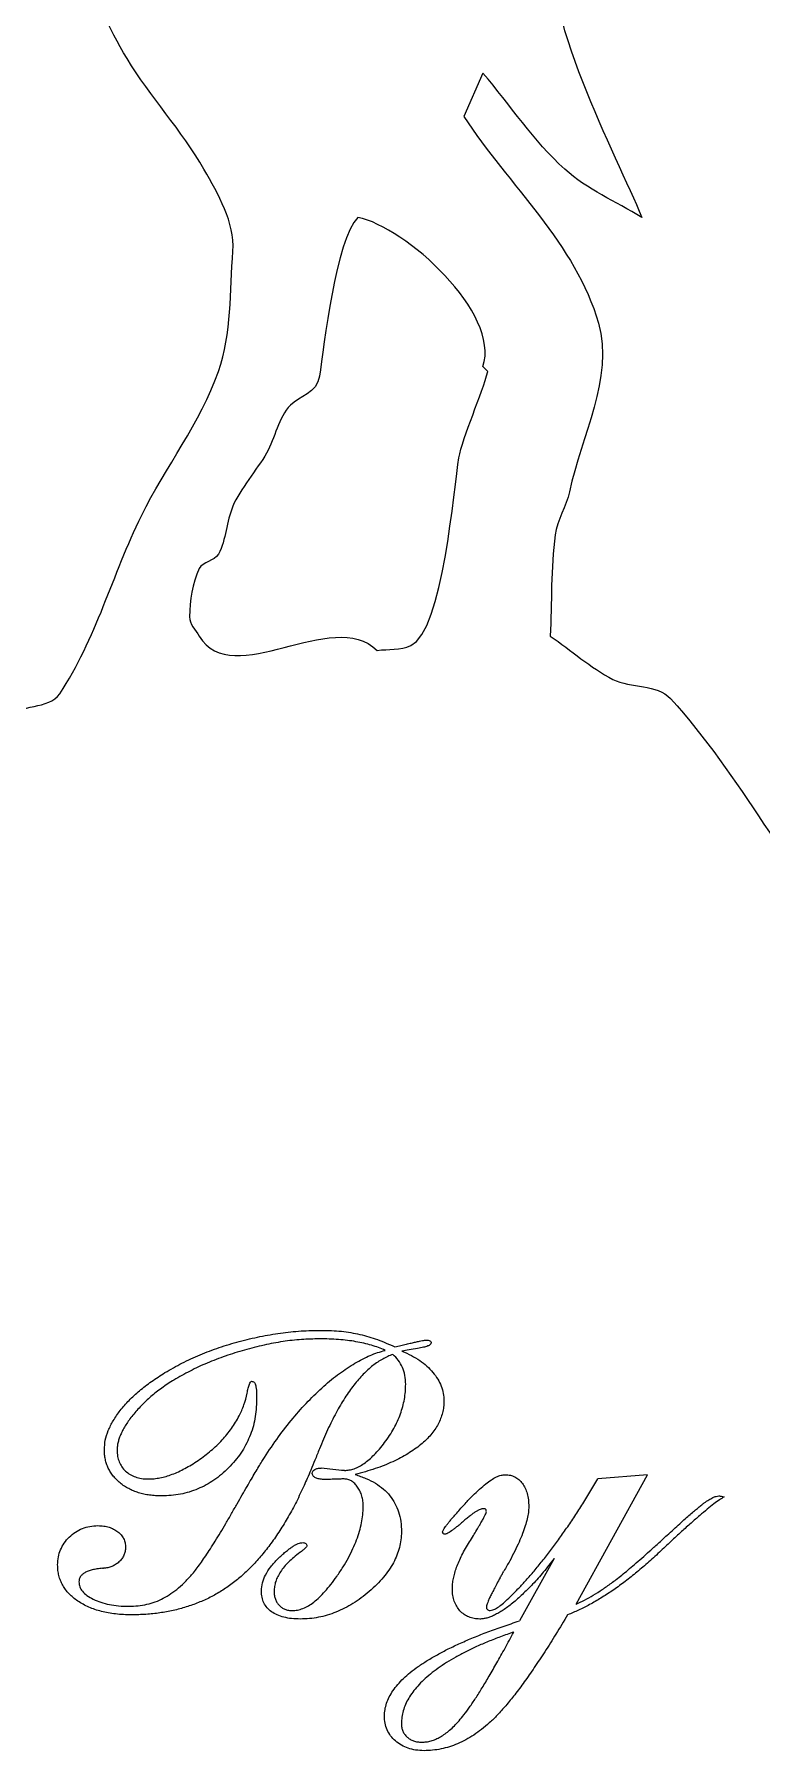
# Model space of a CAD drawing. Header units: millimetres. Extents: x -148 to 148, y -171 to 154.
# Drawn here: x -116.26 to -101.14, y 0.74 to 36.41 of the extents above; entities that cross this region are included whole.
import ezdxf

# ---------------------------------------------------------------- set-up
doc = ezdxf.new("R2010")
doc.units = ezdxf.units.MM

msp = doc.modelspace()

# ---------------------------------------------------------------- linework, layer by layer
at = {"color": 7, "linetype": 'Continuous', "lineweight": 25}
for p, q in [((-106.933, 35.602), (-107.333, 34.702)), ((-106.833, 29.402), (-106.933, 29.502)), ((-104.999, 3.783), (-103.51, 6.473)), ((-103.51, 6.473), (-104.548, 6.388)), ((-107.478, 5.676), (-107.519, 5.631)), ((-105.45, 4.733), (-106.177, 3.433)), ((-114.843, 4.528), (-114.824, 4.528))]:
    msp.add_line(p, q, dxfattribs=at)
for points, knots in [([(-127.533, 12.102), (-126.133, 13.302), (-124.825, 14.617), (-123.333, 15.702), (-122.61, 16.228), (-121.566, 16.269), (-120.933, 16.902), (-119.354, 18.481), (-118.324, 20.539), (-116.833, 22.202), (-116.564, 22.501), (-115.957, 22.366), (-115.733, 22.702), (-114.98, 23.831), (-114.633, 25.184), (-114.033, 26.402), (-113.533, 27.418), (-112.803, 28.33), (-112.433, 29.402), (-112.159, 30.195), (-112.193, 31.064), (-112.133, 31.902), (-112.09, 32.501), (-112.437, 33.079), (-112.733, 33.602), (-113.194, 34.414), (-113.85, 35.102), (-114.333, 35.902), (-114.719, 36.539), (-115.012, 37.229), (-115.333, 37.902), (-115.708, 38.685), (-115.135, 39.456), (-114.933, 40.302)], [0, 0, 0, 0, 1, 1, 1, 2, 2, 2, 3, 3, 3, 4, 4, 4, 5, 5, 5, 6, 6, 6, 7, 7, 7, 8, 8, 8, 9, 9, 9, 10, 10, 10, 11, 11, 11, 11]), ([(-105.133, 39.802), (-105.267, 39.435), (-105.489, 39.089), (-105.533, 38.702), (-105.755, 36.782), (-104.16, 33.919), (-103.633, 32.602)], [0, 0, 0, 0, 1, 1, 1, 2, 2, 2, 2]), ([(-103.633, 32.602), (-104.167, 32.935), (-104.768, 33.179), (-105.233, 33.602), (-105.881, 34.19), (-106.367, 34.935), (-106.933, 35.602)], [0, 0, 0, 0, 1, 1, 1, 2, 2, 2, 2]), ([(-107.333, 34.702), (-106.4, 33.268), (-104.998, 32.048), (-104.533, 30.402), (-104.212, 29.262), (-104.896, 28.061), (-105.133, 26.902), (-105.197, 26.592), (-105.392, 26.315), (-105.433, 26.002), (-105.526, 25.307), (-105.5, 24.602), (-105.533, 23.902)], [0, 0, 0, 0, 1, 1, 1, 2, 2, 2, 3, 3, 3, 4, 4, 4, 4]), ([(-109.533, 32.602), (-109.993, 32.142), (-110.237, 29.929), (-110.333, 29.302), (-110.388, 28.947), (-110.754, 28.881), (-110.933, 28.702), (-111.197, 28.438), (-111.248, 28.025), (-111.433, 27.702), (-111.626, 27.364), (-111.989, 26.947), (-112.133, 26.602), (-112.267, 26.28), (-112.268, 25.908), (-112.433, 25.602), (-112.512, 25.455), (-112.763, 25.453), (-112.833, 25.302), (-112.976, 24.993), (-113.033, 24.642), (-113.033, 24.302), (-113.033, 24.153), (-112.91, 24.029), (-112.833, 23.902), (-112.139, 22.744), (-110.053, 24.522), (-109.133, 23.602)], [0, 0, 0, 0, 1, 1, 1, 2, 2, 2, 3, 3, 3, 4, 4, 4, 5, 5, 5, 6, 6, 6, 7, 7, 7, 8, 8, 8, 9, 9, 9, 9]), ([(-109.133, 23.602), (-108.9, 23.635), (-108.649, 23.606), (-108.433, 23.702), (-107.766, 23.998), (-107.536, 27.013), (-107.433, 27.602), (-107.357, 28.04), (-106.947, 28.945), (-106.833, 29.402)], [0, 0, 0, 0, 1, 1, 1, 2, 2, 2, 3, 3, 3, 3]), ([(-105.533, 23.902), (-105.1, 23.602), (-104.701, 23.245), (-104.233, 23.002), (-103.859, 22.807), (-103.317, 22.913), (-103.033, 22.602), (-101.574, 21), (-100.613, 18.984), (-99.133, 17.402), (-98.644, 16.879), (-97.814, 16.821), (-97.233, 16.402), (-95.406, 15.082), (-93.7, 13.602), (-91.933, 12.202)], [0, 0, 0, 0, 1, 1, 1, 2, 2, 2, 3, 3, 3, 4, 4, 4, 5, 5, 5, 5]), ([(-113.544, 8.594), (-113.427, 8.661), (-113.191, 8.798), (-112.813, 8.97), (-112.415, 9.121), (-111.999, 9.246), (-111.573, 9.348), (-111.144, 9.419), (-110.717, 9.466), (-110.432, 9.471), (-110.291, 9.473)], [0, 0, 0, 0, 0.118915, 0.240118, 0.364625, 0.493046, 0.622302, 0.749395, 0.875402, 1, 1, 1, 1]), ([(-110.333, 9.297), (-110.458, 9.293), (-110.711, 9.287), (-111.096, 9.243), (-111.491, 9.169), (-111.891, 9.067), (-112.287, 8.944), (-112.665, 8.797), (-113.023, 8.633), (-113.247, 8.504), (-113.358, 8.441)], [0, 0, 0, 0, 0.117655, 0.238997, 0.365175, 0.496688, 0.628537, 0.75598, 0.879413, 1, 1, 1, 1]), ([(-108.968, 9.057), (-109.014, 9.077), (-109.106, 9.118), (-109.253, 9.165), (-109.409, 9.207), (-109.576, 9.239), (-109.752, 9.266), (-109.937, 9.283), (-110.132, 9.294), (-110.265, 9.296), (-110.333, 9.297)], [0, 0, 0, 0, 0.106188, 0.216413, 0.331857, 0.453663, 0.580462, 0.714381, 0.853831, 1, 1, 1, 1]), ([(-110.291, 9.473), (-110.22, 9.472), (-110.082, 9.47), (-109.879, 9.455), (-109.683, 9.427), (-109.492, 9.39), (-109.307, 9.341), (-109.124, 9.282), (-108.942, 9.21), (-108.824, 9.155), (-108.764, 9.127)], [0, 0, 0, 0, 0.133617, 0.262308, 0.3875, 0.509403, 0.630312, 0.75151, 0.875367, 1, 1, 1, 1]), ([(-111.476, 6.833), (-111.381, 6.976), (-111.194, 7.256), (-110.891, 7.646), (-110.577, 7.997), (-110.303, 8.26), (-110.083, 8.45), (-109.919, 8.576), (-109.757, 8.69), (-109.598, 8.791), (-109.438, 8.876), (-109.282, 8.952), (-109.125, 9.012), (-109.02, 9.042), (-108.968, 9.057)], [0, 0, 0, 0, 0.151043, 0.294959, 0.432535, 0.563951, 0.627125, 0.687753, 0.745341, 0.800585, 0.853245, 0.904089, 0.952822, 1, 1, 1, 1]), ([(-108.807, 8.973), (-108.843, 8.959), (-108.915, 8.931), (-109.02, 8.878), (-109.124, 8.815), (-109.226, 8.74), (-109.326, 8.654), (-109.425, 8.558), (-109.523, 8.452), (-109.619, 8.335), (-109.713, 8.206), (-109.806, 8.067), (-109.899, 7.917), (-109.988, 7.756), (-110.078, 7.585), (-110.164, 7.402), (-110.252, 7.21), (-110.306, 7.077), (-110.333, 7.01)], [0, 0, 0, 0, 0.044771, 0.090601, 0.138056, 0.187466, 0.239125, 0.292525, 0.349017, 0.408409, 0.470548, 0.536221, 0.60523, 0.67695, 0.752463, 0.831353, 0.914158, 1, 1, 1, 1]), ([(-108.54, 8.352), (-108.542, 8.414), (-108.547, 8.535), (-108.603, 8.704), (-108.686, 8.855), (-108.767, 8.934), (-108.807, 8.973)], [0, 0, 0, 0, 0.26622, 0.517184, 0.759188, 1, 1, 1, 1]), ([(-108.764, 9.127), (-108.723, 9.138), (-108.644, 9.158), (-108.53, 9.186), (-108.428, 9.209), (-108.338, 9.23), (-108.26, 9.246), (-108.198, 9.259), (-108.152, 9.266), (-108.126, 9.268), (-108.115, 9.269)], [0, 0, 0, 0, 0.192529, 0.369478, 0.526846, 0.667126, 0.785827, 0.882974, 0.95215, 1, 1, 1, 1]), ([(-108.292, 9.095), (-108.351, 9.086), (-108.46, 9.069), (-108.568, 9.048), (-108.617, 9.039)], [0, 0, 0, 0, 0.549707, 1, 1, 1, 1]), ([(-108.617, 9.039), (-108.551, 9.011), (-108.423, 8.956), (-108.25, 8.851), (-108.098, 8.735), (-107.974, 8.604), (-107.871, 8.465), (-107.799, 8.317), (-107.753, 8.162), (-107.748, 8.057), (-107.746, 8.004)], [0, 0, 0, 0, 0.149771, 0.289572, 0.420787, 0.54695, 0.666463, 0.779693, 0.889296, 1, 1, 1, 1]), ([(-108.01, 9.213), (-108.015, 9.201), (-108.029, 9.17), (-108.091, 9.142), (-108.178, 9.116), (-108.25, 9.103), (-108.292, 9.095)], [0, 0, 0, 0, 0.118896, 0.312384, 0.604465, 1, 1, 1, 1]), ([(-108.115, 9.269), (-108.1, 9.269), (-108.073, 9.269), (-108.038, 9.259), (-108.014, 9.239), (-108.012, 9.221), (-108.01, 9.213)], [0, 0, 0, 0, 0.3438603, 0.6069853, 0.8056947, 1, 1, 1, 1]), ([(-114.804, 6.992), (-114.8, 7.058), (-114.792, 7.194), (-114.724, 7.398), (-114.619, 7.606), (-114.473, 7.816), (-114.29, 8.023), (-114.072, 8.224), (-113.823, 8.417), (-113.639, 8.534), (-113.544, 8.594)], [0, 0, 0, 0, 0.093562, 0.192975, 0.30152, 0.422268, 0.553693, 0.692281, 0.84118, 1, 1, 1, 1]), ([(-113.358, 8.441), (-113.443, 8.386), (-113.609, 8.281), (-113.836, 8.101), (-114.038, 7.912), (-114.187, 7.746), (-114.289, 7.611), (-114.356, 7.513), (-114.413, 7.418), (-114.458, 7.325), (-114.495, 7.236), (-114.52, 7.149), (-114.536, 7.065), (-114.538, 7.009), (-114.54, 6.982)], [0, 0, 0, 0, 0.155741, 0.303865, 0.445995, 0.582767, 0.647652, 0.708492, 0.76547, 0.818489, 0.868187, 0.914018, 0.95802, 1, 1, 1, 1]), ([(-112, 7.693), (-111.965, 7.769), (-111.895, 7.921), (-111.846, 8.119), (-111.817, 8.265), (-111.793, 8.342), (-111.775, 8.397), (-111.751, 8.41), (-111.742, 8.414)], [0, 0, 0, 0, 0.323219, 0.645966, 0.790283, 0.896227, 0.963934, 1, 1, 1, 1]), ([(-111.742, 8.414), (-111.733, 8.414), (-111.715, 8.412), (-111.691, 8.398), (-111.674, 8.373), (-111.66, 8.339), (-111.651, 8.291), (-111.643, 8.224), (-111.64, 8.137), (-111.639, 8.072), (-111.639, 8.037)], [0, 0, 0, 0, 0.06261, 0.126808, 0.191907, 0.273541, 0.383344, 0.540798, 0.746093, 1, 1, 1, 1]), ([(-109.811, 6.561), (-109.778, 6.564), (-109.71, 6.568), (-109.607, 6.595), (-109.505, 6.642), (-109.401, 6.707), (-109.296, 6.789), (-109.191, 6.89), (-109.082, 7.008), (-108.976, 7.142), (-108.874, 7.285), (-108.786, 7.433), (-108.709, 7.582), (-108.647, 7.734), (-108.6, 7.887), (-108.565, 8.04), (-108.544, 8.196), (-108.541, 8.3), (-108.54, 8.352)], [0, 0, 0, 0, 0.042261, 0.08633, 0.133665, 0.185066, 0.241275, 0.303262, 0.370659, 0.444653, 0.520513, 0.593352, 0.664157, 0.73359, 0.800853, 0.867325, 0.93392, 1, 1, 1, 1]), ([(-111.639, 8.037), (-111.641, 7.968), (-111.645, 7.833), (-111.671, 7.635), (-111.716, 7.444), (-111.783, 7.262), (-111.864, 7.087), (-111.965, 6.92), (-112.085, 6.762), (-112.22, 6.613), (-112.368, 6.478), (-112.524, 6.358), (-112.688, 6.257), (-112.86, 6.175), (-113.037, 6.11), (-113.222, 6.064), (-113.415, 6.038), (-113.546, 6.034), (-113.612, 6.032)], [0, 0, 0, 0, 0.06576, 0.129357, 0.19191, 0.253267, 0.314603, 0.376903, 0.439858, 0.504773, 0.569363, 0.631966, 0.693512, 0.753653, 0.814181, 0.874593, 0.936442, 1, 1, 1, 1]), ([(-107.746, 8.004), (-107.747, 7.962), (-107.749, 7.879), (-107.774, 7.757), (-107.811, 7.638), (-107.864, 7.523), (-107.932, 7.41), (-108.015, 7.301), (-108.114, 7.196), (-108.227, 7.094), (-108.355, 6.999), (-108.494, 6.906), (-108.646, 6.821), (-108.811, 6.741), (-108.987, 6.664), (-109.178, 6.597), (-109.38, 6.532), (-109.52, 6.496), (-109.592, 6.477)], [0, 0, 0, 0, 0.048314, 0.096353, 0.144667, 0.193595, 0.244336, 0.297507, 0.353253, 0.412455, 0.474418, 0.539381, 0.607061, 0.678016, 0.752689, 0.831361, 0.913408, 1, 1, 1, 1]), ([(-113.89, 6.385), (-113.85, 6.386), (-113.769, 6.387), (-113.646, 6.409), (-113.519, 6.437), (-113.392, 6.481), (-113.259, 6.534), (-113.127, 6.604), (-112.988, 6.679), (-112.805, 6.801), (-112.587, 6.966), (-112.354, 7.187), (-112.156, 7.429), (-112.052, 7.605), (-112, 7.693)], [0, 0, 0, 0, 0.050213, 0.102157, 0.156003, 0.212523, 0.271731, 0.334387, 0.400467, 0.47003, 0.609448, 0.743208, 0.872331, 1, 1, 1, 1]), ([(-113.612, 6.032), (-113.655, 6.033), (-113.739, 6.034), (-113.863, 6.047), (-113.981, 6.067), (-114.092, 6.098), (-114.198, 6.134), (-114.296, 6.183), (-114.389, 6.235), (-114.474, 6.299), (-114.551, 6.369), (-114.619, 6.443), (-114.676, 6.523), (-114.724, 6.607), (-114.759, 6.697), (-114.786, 6.791), (-114.801, 6.89), (-114.803, 6.957), (-114.804, 6.992)], [0, 0, 0, 0, 0.075652, 0.147609, 0.217039, 0.284556, 0.349434, 0.412757, 0.475118, 0.537218, 0.598146, 0.656801, 0.713281, 0.769457, 0.82577, 0.88179, 0.939584, 1, 1, 1, 1]), ([(-114.54, 6.982), (-114.538, 6.939), (-114.534, 6.856), (-114.499, 6.739), (-114.446, 6.634), (-114.367, 6.546), (-114.271, 6.473), (-114.157, 6.422), (-114.029, 6.389), (-113.938, 6.386), (-113.89, 6.385)], [0, 0, 0, 0, 0.129467, 0.249304, 0.365323, 0.483275, 0.603112, 0.726624, 0.85681, 1, 1, 1, 1]), ([(-112.953, 4.437), (-112.926, 4.471), (-112.869, 4.542), (-112.784, 4.66), (-112.693, 4.791), (-112.596, 4.937), (-112.495, 5.099), (-112.387, 5.273), (-112.276, 5.464), (-112.16, 5.663), (-112.048, 5.863), (-111.94, 6.05), (-111.841, 6.221), (-111.751, 6.376), (-111.67, 6.513), (-111.598, 6.635), (-111.535, 6.74), (-111.495, 6.804), (-111.476, 6.833)], [0, 0, 0, 0, 0.04602, 0.097515, 0.154134, 0.216309, 0.284068, 0.357018, 0.435339, 0.519121, 0.602415, 0.679152, 0.749335, 0.812717, 0.869547, 0.919578, 0.96306, 1, 1, 1, 1]), ([(-110.333, 7.01), (-110.365, 6.931), (-110.423, 6.784), (-110.506, 6.579), (-110.583, 6.404), (-110.63, 6.297), (-110.652, 6.248)], [0, 0, 0, 0, 0.30595, 0.574984, 0.806245, 1, 1, 1, 1]), ([(-110.481, 6.501), (-110.478, 6.517), (-110.473, 6.55), (-110.428, 6.586), (-110.368, 6.609), (-110.321, 6.61), (-110.295, 6.611)], [0, 0, 0, 0, 0.19719, 0.40932, 0.675881, 1, 1, 1, 1]), ([(-110.242, 6.374), (-110.275, 6.376), (-110.334, 6.379), (-110.411, 6.404), (-110.469, 6.444), (-110.477, 6.483), (-110.481, 6.501)], [0, 0, 0, 0, 0.32974, 0.602485, 0.822134, 1, 1, 1, 1]), ([(-109.811, 6.561), (-109.892, 6.564), (-109.973, 6.568), (-110.134, 6.588), (-110.214, 6.606), (-110.295, 6.611)], [0, 0, 0, 0, 0.5, 0.5, 1, 1, 1, 1]), ([(-109.592, 6.477), (-109.516, 6.452), (-109.369, 6.402), (-109.17, 6.302), (-109.002, 6.181), (-108.864, 6.04), (-108.758, 5.878), (-108.68, 5.698), (-108.636, 5.497), (-108.631, 5.357), (-108.628, 5.285)], [0, 0, 0, 0, 0.144779, 0.277888, 0.40077, 0.517443, 0.631723, 0.747223, 0.869519, 1, 1, 1, 1]), ([(-107.478, 5.676), (-107.421, 5.742), (-107.312, 5.865), (-107.153, 6.03), (-107.011, 6.169), (-106.882, 6.279), (-106.765, 6.364), (-106.66, 6.426), (-106.561, 6.464), (-106.498, 6.47), (-106.469, 6.473)], [0, 0, 0, 0, 0.198736, 0.374904, 0.525052, 0.653298, 0.761789, 0.854996, 0.933116, 1, 1, 1, 1]), ([(-106.469, 6.473), (-106.434, 6.471), (-106.365, 6.468), (-106.268, 6.431), (-106.182, 6.373), (-106.11, 6.293), (-106.053, 6.194), (-106.009, 6.079), (-105.985, 5.948), (-105.982, 5.857), (-105.981, 5.809)], [0, 0, 0, 0, 0.114134, 0.222339, 0.33211, 0.447343, 0.570547, 0.701475, 0.844416, 1, 1, 1, 1]), ([(-110.652, 6.248), (-110.704, 6.136), (-110.807, 5.916), (-110.976, 5.603), (-111.153, 5.314), (-111.335, 5.046), (-111.526, 4.802), (-111.725, 4.581), (-111.93, 4.383), (-112.144, 4.207), (-112.368, 4.055), (-112.601, 3.921), (-112.847, 3.812), (-113.104, 3.72), (-113.372, 3.648), (-113.651, 3.598), (-113.942, 3.566), (-114.139, 3.563), (-114.239, 3.561)], [0, 0, 0, 0, 0.077997, 0.152024, 0.222911, 0.290708, 0.355173, 0.417218, 0.476744, 0.534096, 0.590299, 0.646322, 0.702572, 0.759187, 0.817079, 0.876271, 0.937132, 1, 1, 1, 1]), ([(-109.819, 6.385), (-109.829, 6.385), (-109.853, 6.385), (-109.894, 6.383), (-109.945, 6.382), (-110.026, 6.378), (-110.127, 6.375), (-110.206, 6.374), (-110.242, 6.374)], [0, 0, 0, 0, 0.071631, 0.16611, 0.289879, 0.439795, 0.739503, 1, 1, 1, 1]), ([(-109.422, 5.806), (-109.423, 5.845), (-109.425, 5.92), (-109.448, 6.028), (-109.485, 6.128), (-109.536, 6.215), (-109.595, 6.29), (-109.664, 6.344), (-109.739, 6.378), (-109.793, 6.383), (-109.819, 6.385)], [0, 0, 0, 0, 0.150089, 0.292109, 0.427593, 0.559449, 0.683689, 0.794288, 0.897337, 1, 1, 1, 1]), ([(-106.787, 3.65), (-106.767, 3.653), (-106.719, 3.66), (-106.644, 3.703), (-106.554, 3.765), (-106.451, 3.855), (-106.332, 3.967), (-106.198, 4.104), (-106.05, 4.267), (-105.887, 4.45), (-105.719, 4.653), (-105.55, 4.869), (-105.379, 5.095), (-105.213, 5.333), (-105.043, 5.58), (-104.877, 5.839), (-104.712, 6.11), (-104.603, 6.294), (-104.548, 6.388)], [0, 0, 0, 0, 0.0173042, 0.0405661, 0.0710267, 0.1093092, 0.1548283, 0.2082308, 0.2698641, 0.339203, 0.4138923, 0.490435, 0.5694213, 0.6509855, 0.7344496, 0.8205922, 0.9091405, 1, 1, 1, 1]), ([(-109.972, 4.358), (-109.928, 4.424), (-109.843, 4.55), (-109.731, 4.744), (-109.636, 4.932), (-109.559, 5.115), (-109.497, 5.294), (-109.455, 5.469), (-109.427, 5.639), (-109.424, 5.751), (-109.422, 5.806)], [0, 0, 0, 0, 0.150129, 0.292024, 0.425417, 0.552017, 0.671589, 0.786275, 0.894594, 1, 1, 1, 1]), ([(-106.922, 5.767), (-106.933, 5.766), (-106.957, 5.764), (-106.996, 5.75), (-107.04, 5.729), (-107.089, 5.7), (-107.145, 5.663), (-107.205, 5.616), (-107.273, 5.563), (-107.343, 5.503), (-107.412, 5.442), (-107.478, 5.389), (-107.536, 5.343), (-107.587, 5.306), (-107.631, 5.276), (-107.668, 5.256), (-107.698, 5.241), (-107.717, 5.239), (-107.725, 5.238)], [0, 0, 0, 0, 0.032898, 0.074611, 0.124736, 0.183848, 0.252295, 0.330302, 0.419125, 0.517736, 0.61527, 0.702988, 0.778745, 0.84371, 0.897996, 0.941803, 0.975516, 1, 1, 1, 1]), ([(-106.863, 5.7), (-106.864, 5.711), (-106.864, 5.729), (-106.871, 5.754), (-106.894, 5.765), (-106.911, 5.766), (-106.922, 5.767)], [0, 0, 0, 0, 0.324735, 0.505081, 0.684961, 1, 1, 1, 1]), ([(-105.981, 5.809), (-105.983, 5.769), (-105.987, 5.684), (-106.012, 5.55), (-106.054, 5.403), (-106.112, 5.242), (-106.183, 5.067), (-106.274, 4.88), (-106.378, 4.678), (-106.457, 4.541), (-106.498, 4.47)], [0, 0, 0, 0, 0.083012, 0.175816, 0.281597, 0.398711, 0.529343, 0.672827, 0.829507, 1, 1, 1, 1]), ([(-101.922, 6.013), (-101.954, 5.992), (-102.026, 5.946), (-102.142, 5.859), (-102.278, 5.75), (-102.435, 5.617), (-102.614, 5.462), (-102.813, 5.283), (-103.033, 5.081), (-103.267, 4.859), (-103.511, 4.635), (-103.758, 4.426), (-104, 4.234), (-104.241, 4.062), (-104.477, 3.909), (-104.711, 3.773), (-104.941, 3.656), (-105.097, 3.593), (-105.173, 3.561)], [0, 0, 0, 0, 0.027745, 0.062908, 0.105567, 0.155763, 0.213777, 0.278892, 0.352071, 0.432849, 0.515339, 0.594431, 0.669966, 0.741928, 0.810875, 0.876672, 0.939633, 1, 1, 1, 1]), ([(-103.105, 5.216), (-103.059, 5.258), (-102.971, 5.337), (-102.846, 5.452), (-102.732, 5.554), (-102.63, 5.644), (-102.538, 5.721), (-102.459, 5.787), (-102.391, 5.841), (-102.32, 5.897), (-102.243, 5.948), (-102.162, 5.995), (-102.091, 6.024), (-102.047, 6.029), (-102.028, 6.032)], [0, 0, 0, 0, 0.136616, 0.261066, 0.373423, 0.472943, 0.560401, 0.636472, 0.69975, 0.750884, 0.834676, 0.902982, 0.957973, 1, 1, 1, 1]), ([(-102.028, 6.032), (-102.02, 6.031), (-101.999, 6.029), (-101.977, 6.025), (-101.963, 6.022)], [0, 0, 0, 0, 0.360128, 1, 1, 1, 1]), ([(-101.963, 6.022), (-101.955, 6.02), (-101.942, 6.016), (-101.928, 6.014), (-101.922, 6.013)], [0, 0, 0, 0, 0.605618, 1, 1, 1, 1]), ([(-115.775, 4.6), (-115.772, 4.655), (-115.767, 4.762), (-115.719, 4.916), (-115.642, 5.057), (-115.536, 5.181), (-115.408, 5.284), (-115.264, 5.36), (-115.105, 5.406), (-114.995, 5.412), (-114.938, 5.414)], [0, 0, 0, 0, 0.126802, 0.24764, 0.368734, 0.495216, 0.621983, 0.745379, 0.868971, 1, 1, 1, 1]), ([(-114.938, 5.414), (-114.898, 5.413), (-114.82, 5.41), (-114.709, 5.387), (-114.611, 5.345), (-114.524, 5.291), (-114.453, 5.224), (-114.4, 5.146), (-114.368, 5.058), (-114.365, 4.996), (-114.363, 4.965)], [0, 0, 0, 0, 0.147671, 0.286163, 0.414467, 0.540834, 0.660596, 0.772843, 0.884244, 1, 1, 1, 1]), ([(-107.773, 5.278), (-107.772, 5.284), (-107.769, 5.301), (-107.756, 5.327), (-107.736, 5.361), (-107.708, 5.402), (-107.671, 5.449), (-107.628, 5.504), (-107.576, 5.565), (-107.539, 5.608), (-107.519, 5.631)], [0, 0, 0, 0, 0.045088, 0.1141527, 0.2016496, 0.3151914, 0.449978, 0.6112897, 0.7923277, 1, 1, 1, 1]), ([(-107.569, 4.096), (-107.568, 4.132), (-107.566, 4.205), (-107.548, 4.316), (-107.52, 4.432), (-107.482, 4.553), (-107.431, 4.677), (-107.37, 4.807), (-107.299, 4.941), (-107.217, 5.074), (-107.136, 5.202), (-107.065, 5.319), (-107.004, 5.421), (-106.954, 5.507), (-106.915, 5.577), (-106.888, 5.632), (-106.869, 5.67), (-106.865, 5.692), (-106.863, 5.7)], [0, 0, 0, 0, 0.059976, 0.1236703, 0.1900806, 0.2619138, 0.3373141, 0.4180468, 0.5036573, 0.5943706, 0.6824304, 0.7599398, 0.8269081, 0.8826758, 0.9279323, 0.9627192, 0.9864153, 1, 1, 1, 1]), ([(-111.54, 4.058), (-111.535, 4.113), (-111.525, 4.228), (-111.456, 4.398), (-111.345, 4.566), (-111.225, 4.699), (-111.118, 4.8), (-111.04, 4.869), (-110.966, 4.928), (-110.899, 4.976), (-110.837, 5.014), (-110.779, 5.041), (-110.726, 5.057), (-110.691, 5.06), (-110.675, 5.061)], [0, 0, 0, 0, 0.1191251, 0.2455836, 0.3872421, 0.5475709, 0.6290055, 0.7036146, 0.7701566, 0.8294095, 0.8810484, 0.9264086, 0.9653358, 1, 1, 1, 1]), ([(-110.593, 4.998), (-110.595, 4.99), (-110.603, 4.97), (-110.635, 4.939), (-110.681, 4.898), (-110.72, 4.869), (-110.743, 4.853)], [0, 0, 0, 0, 0.113932, 0.312771, 0.608577, 1, 1, 1, 1]), ([(-108.628, 5.285), (-108.63, 5.23), (-108.635, 5.12), (-108.666, 4.958), (-108.719, 4.798), (-108.793, 4.641), (-108.887, 4.487), (-109.005, 4.338), (-109.14, 4.187), (-109.296, 4.046), (-109.46, 3.912), (-109.633, 3.796), (-109.808, 3.696), (-109.986, 3.614), (-110.168, 3.552), (-110.352, 3.506), (-110.54, 3.48), (-110.667, 3.475), (-110.73, 3.473)], [0, 0, 0, 0, 0.054262, 0.108425, 0.163528, 0.220312, 0.279536, 0.342143, 0.408493, 0.479005, 0.5502, 0.618341, 0.68476, 0.749297, 0.812315, 0.87466, 0.937135, 1, 1, 1, 1]), ([(-110.675, 5.061), (-110.665, 5.061), (-110.645, 5.06), (-110.619, 5.045), (-110.597, 5.025), (-110.594, 5.007), (-110.593, 4.998)], [0, 0, 0, 0, 0.2679189, 0.5269968, 0.7745799, 1, 1, 1, 1]), ([(-107.725, 5.238), (-107.731, 5.238), (-107.742, 5.239), (-107.758, 5.247), (-107.768, 5.261), (-107.771, 5.272), (-107.773, 5.278)], [0, 0, 0, 0, 0.264842, 0.489964, 0.719544, 1, 1, 1, 1]), ([(-104.999, 3.783), (-104.94, 3.811), (-104.817, 3.868), (-104.635, 3.969), (-104.45, 4.088), (-104.292, 4.198), (-104.157, 4.3), (-104.043, 4.391), (-103.916, 4.494), (-103.779, 4.614), (-103.627, 4.743), (-103.464, 4.889), (-103.288, 5.047), (-103.167, 5.158), (-103.105, 5.216)], [0, 0, 0, 0, 0.082718, 0.169895, 0.261606, 0.358762, 0.412395, 0.473681, 0.542281, 0.618508, 0.702509, 0.793796, 0.893244, 1, 1, 1, 1]), ([(-114.363, 4.965), (-114.365, 4.936), (-114.367, 4.879), (-114.396, 4.798), (-114.439, 4.723), (-114.5, 4.658), (-114.57, 4.603), (-114.649, 4.563), (-114.734, 4.535), (-114.794, 4.53), (-114.824, 4.528)], [0, 0, 0, 0, 0.124593, 0.242883, 0.363766, 0.491962, 0.621123, 0.74528, 0.871065, 1, 1, 1, 1]), ([(-110.743, 4.853), (-110.785, 4.821), (-110.866, 4.759), (-110.974, 4.661), (-111.067, 4.561), (-111.141, 4.46), (-111.202, 4.359), (-111.244, 4.257), (-111.27, 4.154), (-111.273, 4.084), (-111.275, 4.049)], [0, 0, 0, 0, 0.158107, 0.30553, 0.440244, 0.565481, 0.682333, 0.791188, 0.896227, 1, 1, 1, 1]), ([(-105.45, 4.733), (-105.525, 4.638), (-105.67, 4.455), (-105.891, 4.204), (-106.106, 3.988), (-106.28, 3.831), (-106.416, 3.725), (-106.512, 3.659), (-106.602, 3.602), (-106.69, 3.557), (-106.772, 3.517), (-106.852, 3.494), (-106.928, 3.477), (-106.977, 3.474), (-107.001, 3.473)], [0, 0, 0, 0, 0.1782275, 0.3419249, 0.4900737, 0.6241756, 0.6856242, 0.742249, 0.7945923, 0.8425038, 0.8868283, 0.9277399, 0.9648654, 1, 1, 1, 1]), ([(-114.239, 3.561), (-114.296, 3.562), (-114.406, 3.563), (-114.567, 3.578), (-114.72, 3.599), (-114.863, 3.632), (-115, 3.669), (-115.126, 3.719), (-115.245, 3.777), (-115.355, 3.843), (-115.452, 3.917), (-115.539, 3.996), (-115.612, 4.082), (-115.672, 4.174), (-115.718, 4.273), (-115.751, 4.376), (-115.771, 4.486), (-115.774, 4.561), (-115.775, 4.6)], [0, 0, 0, 0, 0.081964, 0.16019, 0.23424, 0.305196, 0.373094, 0.438907, 0.502665, 0.564245, 0.623669, 0.679775, 0.734112, 0.787147, 0.838701, 0.89116, 0.944607, 1, 1, 1, 1]), ([(-114.843, 4.528), (-114.881, 4.524), (-114.953, 4.516), (-115.054, 4.498), (-115.139, 4.472), (-115.209, 4.439), (-115.264, 4.4), (-115.306, 4.355), (-115.329, 4.302), (-115.332, 4.264), (-115.334, 4.245)], [0, 0, 0, 0, 0.185959, 0.351299, 0.493416, 0.616785, 0.723578, 0.818161, 0.907829, 1, 1, 1, 1]), ([(-114.298, 3.738), (-114.234, 3.74), (-114.106, 3.745), (-113.92, 3.775), (-113.744, 3.828), (-113.575, 3.902), (-113.414, 4.001), (-113.255, 4.122), (-113.1, 4.268), (-113.003, 4.379), (-112.953, 4.437)], [0, 0, 0, 0, 0.123854, 0.242943, 0.359198, 0.474244, 0.593061, 0.718825, 0.854701, 1, 1, 1, 1]), ([(-110.896, 3.65), (-110.859, 3.652), (-110.784, 3.657), (-110.671, 3.692), (-110.558, 3.748), (-110.445, 3.827), (-110.328, 3.927), (-110.213, 4.052), (-110.09, 4.195), (-110.013, 4.302), (-109.972, 4.358)], [0, 0, 0, 0, 0.090824, 0.187455, 0.290786, 0.404365, 0.530912, 0.671681, 0.82751, 1, 1, 1, 1]), ([(-106.576, 4.332), (-106.6, 4.29), (-106.643, 4.211), (-106.702, 4.099), (-106.752, 4.002), (-106.792, 3.92), (-106.824, 3.852), (-106.843, 3.796), (-106.86, 3.755), (-106.862, 3.731), (-106.863, 3.721)], [0, 0, 0, 0, 0.21324, 0.399999, 0.560302, 0.696016, 0.8054, 0.8924, 0.956799, 1, 1, 1, 1]), ([(-106.576, 4.332), (-106.57, 4.344), (-106.563, 4.355), (-106.557, 4.367), (-106.55, 4.378), (-106.544, 4.39), (-106.537, 4.401), (-106.524, 4.424), (-106.511, 4.447), (-106.498, 4.47)], [0, 0, 0, 0, 0.0000396729, 0.0000396729, 0.0000396729, 0.0000793459, 0.0000793459, 0.0000793459, 0.0001586917, 0.0001586917, 0.0001586917, 0.0001586917]), ([(-115.334, 4.245), (-115.33, 4.211), (-115.322, 4.141), (-115.259, 4.043), (-115.162, 3.957), (-115.031, 3.881), (-114.874, 3.817), (-114.697, 3.771), (-114.503, 3.743), (-114.368, 3.74), (-114.298, 3.738)], [0, 0, 0, 0, 0.082123, 0.168335, 0.270751, 0.393154, 0.530411, 0.676734, 0.831887, 1, 1, 1, 1]), ([(-110.73, 3.473), (-110.791, 3.475), (-110.906, 3.478), (-111.068, 3.507), (-111.21, 3.553), (-111.329, 3.619), (-111.424, 3.704), (-111.492, 3.808), (-111.532, 3.928), (-111.537, 4.013), (-111.54, 4.058)], [0, 0, 0, 0, 0.161735, 0.305974, 0.436366, 0.555804, 0.666669, 0.773567, 0.881904, 1, 1, 1, 1]), ([(-111.275, 4.049), (-111.274, 4.02), (-111.271, 3.965), (-111.252, 3.886), (-111.22, 3.816), (-111.173, 3.757), (-111.117, 3.708), (-111.05, 3.675), (-110.976, 3.653), (-110.923, 3.651), (-110.896, 3.65)], [0, 0, 0, 0, 0.140369, 0.268579, 0.388805, 0.509196, 0.62893, 0.746144, 0.868486, 1, 1, 1, 1]), ([(-107.001, 3.473), (-107.041, 3.475), (-107.118, 3.48), (-107.229, 3.512), (-107.329, 3.567), (-107.414, 3.643), (-107.483, 3.736), (-107.533, 3.845), (-107.564, 3.966), (-107.568, 4.052), (-107.569, 4.096)], [0, 0, 0, 0, 0.125859, 0.245756, 0.362522, 0.483292, 0.605113, 0.728974, 0.859739, 1, 1, 1, 1]), ([(-106.863, 3.721), (-106.862, 3.712), (-106.86, 3.694), (-106.842, 3.67), (-106.817, 3.653), (-106.797, 3.651), (-106.787, 3.65)], [0, 0, 0, 0, 0.23327, 0.483266, 0.743169, 1, 1, 1, 1]), ([(-108.981, 1.46), (-108.979, 1.505), (-108.974, 1.594), (-108.939, 1.727), (-108.884, 1.859), (-108.804, 1.987), (-108.706, 2.117), (-108.583, 2.243), (-108.441, 2.369), (-108.274, 2.492), (-108.087, 2.615), (-107.878, 2.737), (-107.648, 2.857), (-107.396, 2.977), (-107.122, 3.094), (-106.826, 3.209), (-106.51, 3.324), (-106.29, 3.396), (-106.177, 3.433)], [0, 0, 0, 0, 0.036842, 0.074315, 0.113736, 0.155254, 0.200001, 0.24869, 0.301253, 0.35862, 0.420459, 0.487822, 0.559498, 0.636992, 0.719398, 0.807676, 0.90083, 1, 1, 1, 1]), ([(-105.173, 3.561), (-105.254, 3.428), (-105.409, 3.171), (-105.637, 2.804), (-105.859, 2.473), (-106.067, 2.174), (-106.264, 1.909), (-106.452, 1.68), (-106.626, 1.482), (-106.794, 1.318), (-106.958, 1.181), (-107.122, 1.062), (-107.289, 0.963), (-107.458, 0.88), (-107.629, 0.817), (-107.803, 0.771), (-107.98, 0.744), (-108.099, 0.74), (-108.159, 0.738)], [0, 0, 0, 0, 0.108955, 0.209832, 0.302476, 0.387123, 0.464207, 0.533133, 0.594321, 0.64815, 0.69717, 0.743879, 0.789102, 0.832628, 0.875107, 0.916941, 0.958186, 1, 1, 1, 1]), ([(-106.294, 3.203), (-106.385, 3.171), (-106.564, 3.109), (-106.821, 3.007), (-107.063, 2.905), (-107.288, 2.797), (-107.496, 2.686), (-107.688, 2.571), (-107.865, 2.455), (-108.024, 2.333), (-108.164, 2.209), (-108.289, 2.086), (-108.392, 1.958), (-108.479, 1.831), (-108.546, 1.701), (-108.593, 1.569), (-108.622, 1.436), (-108.626, 1.346), (-108.628, 1.302)], [0, 0, 0, 0, 0.091588, 0.178202, 0.260734, 0.339064, 0.413341, 0.483519, 0.550124, 0.612894, 0.67186, 0.726727, 0.77818, 0.82627, 0.872022, 0.91576, 0.957843, 1, 1, 1, 1]), ([(-108.205, 0.914), (-108.172, 0.916), (-108.107, 0.918), (-108.01, 0.94), (-107.912, 0.975), (-107.816, 1.026), (-107.719, 1.088), (-107.622, 1.165), (-107.525, 1.256), (-107.425, 1.363), (-107.32, 1.491), (-107.206, 1.647), (-107.081, 1.834), (-106.945, 2.05), (-106.798, 2.296), (-106.639, 2.571), (-106.469, 2.876), (-106.354, 3.091), (-106.294, 3.203)], [0, 0, 0, 0, 0.031316, 0.063261, 0.096429, 0.131554, 0.168688, 0.208413, 0.251669, 0.297449, 0.35007, 0.412635, 0.485284, 0.568107, 0.660783, 0.763344, 0.876813, 1, 1, 1, 1]), ([(-108.159, 0.738), (-108.217, 0.74), (-108.329, 0.744), (-108.488, 0.784), (-108.631, 0.845), (-108.754, 0.935), (-108.856, 1.043), (-108.928, 1.17), (-108.974, 1.31), (-108.979, 1.409), (-108.981, 1.46)], [0, 0, 0, 0, 0.142024, 0.272913, 0.398257, 0.521506, 0.642441, 0.757769, 0.875816, 1, 1, 1, 1]), ([(-108.628, 1.302), (-108.627, 1.275), (-108.625, 1.221), (-108.602, 1.145), (-108.564, 1.078), (-108.512, 1.019), (-108.449, 0.973), (-108.375, 0.939), (-108.293, 0.918), (-108.235, 0.916), (-108.205, 0.914)], [0, 0, 0, 0, 0.126759, 0.247329, 0.365227, 0.485053, 0.607509, 0.730114, 0.860438, 1, 1, 1, 1])]:
    msp.add_open_spline(points, degree=3, knots=knots, dxfattribs=at)
msp.add_open_spline([(-106.933, 29.502), (-106.563, 30.614), (-108.546, 32.404), (-109.533, 32.602)], degree=3, dxfattribs=at)

doc.saveas('drawing.dxf')
